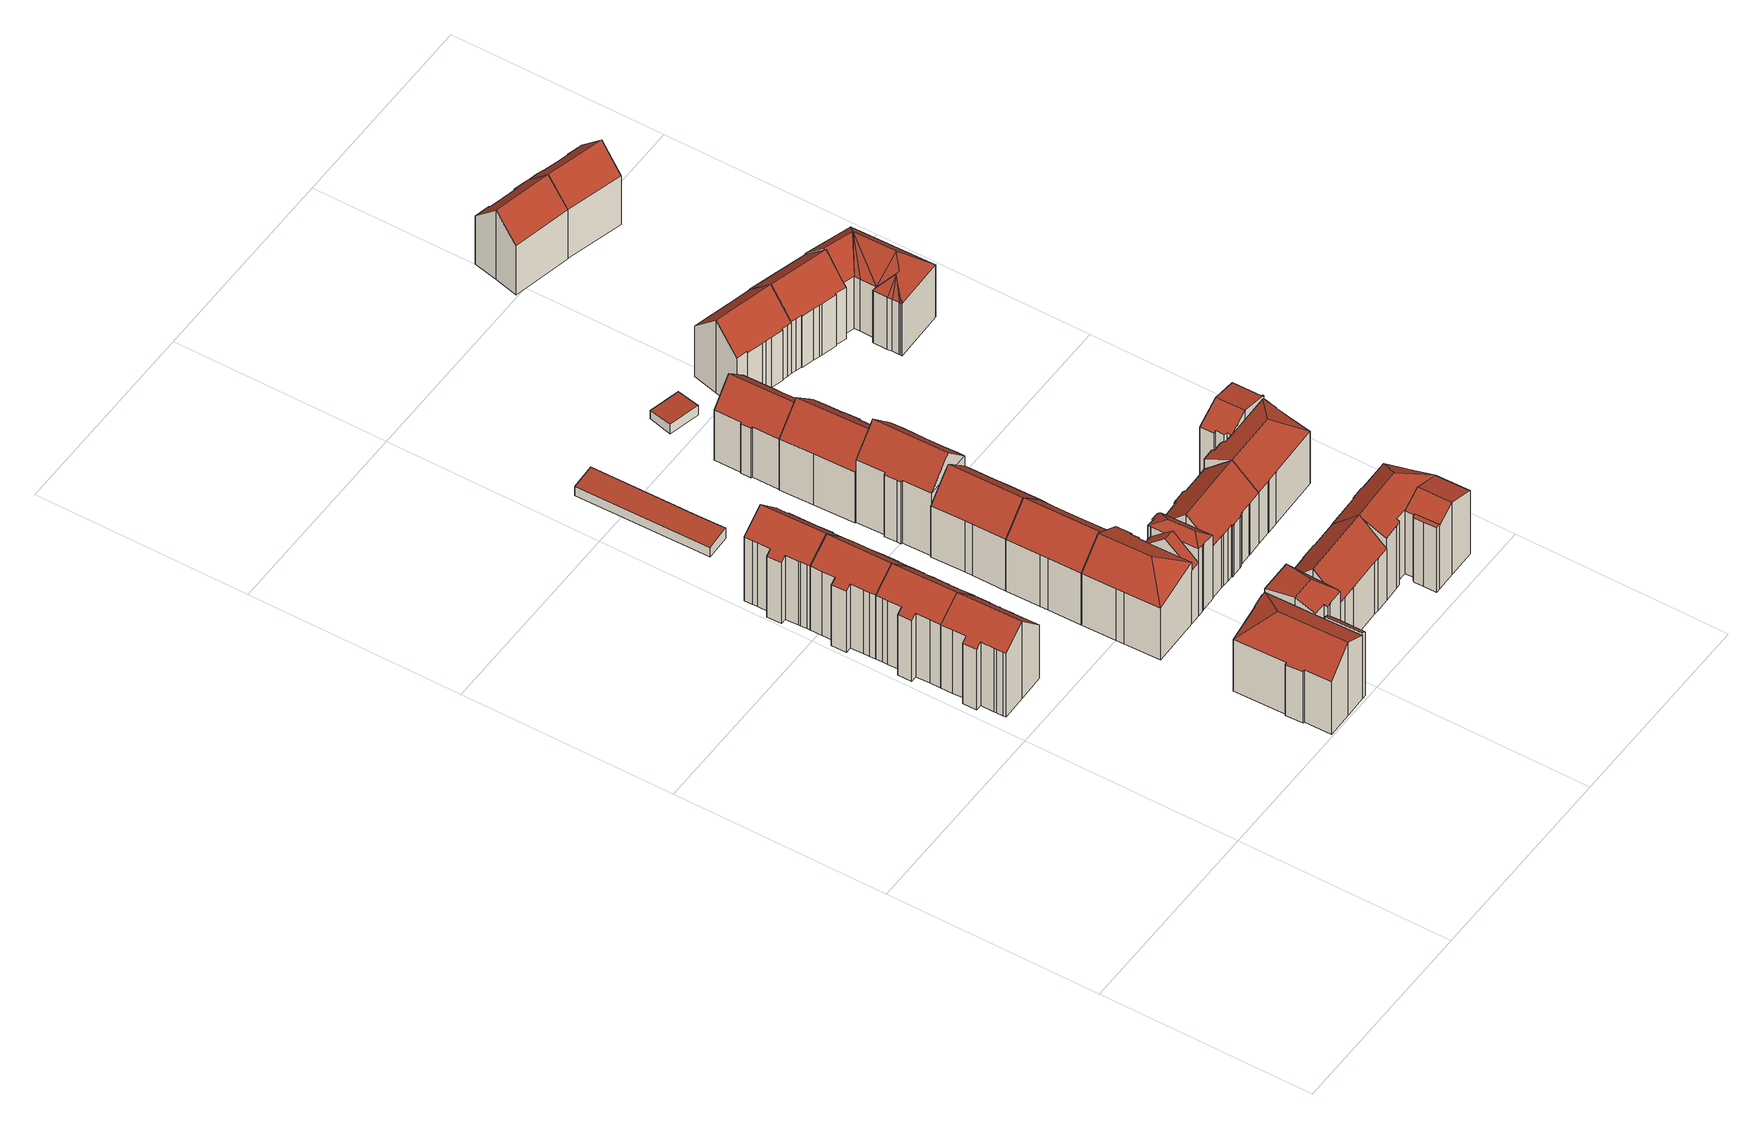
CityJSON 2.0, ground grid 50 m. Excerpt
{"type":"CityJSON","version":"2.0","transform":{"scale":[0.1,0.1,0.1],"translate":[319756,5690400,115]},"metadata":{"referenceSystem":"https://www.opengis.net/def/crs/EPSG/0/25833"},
"CityObjects":{
"building1":{"type":"Building","attributes":{"Dachtyp_tdc":"tdcGableRoof","Gemeindeschluessel":14713000,"Dachneigung":46.03,"QualitaetDacherkennung":63,"Geometrietyp2DReferenz":"3000","function":"31001_9998","roofType":"3100","measuredHeight":21.84},"geometry":[{"type":"MultiSurface","lod":"2","boundaries":[[[0,1,2,3]],[[1,4,5,2]],[[4,6,7,5]],[[6,8,9,7]],[[8,10,11,9]],[[10,12,13,11]],[[12,14,15,13]],[[14,16,17,15]],[[16,18,19,17]],[[18,20,21,19]],[[20,22,23,21]],[[22,24,25,23]],[[24,26,27,25]],[[20,18,16,14,12,10,8,6,4,1,0,28,29,30]],[[30,31,32,33,34,35,36,37,26,24,22,20]],[[27,38,39,40,41,42,43,44,45,46,47,3,2,5,7,9,11,13,15,17,19,21,23,25]],[[26,37,38,27]],[[37,36,39,38]],[[36,35,40,39]],[[35,34,41,40]],[[34,33,42,41]],[[33,32,43,42]],[[32,31,44,43]],[[31,30,45,44]],[[30,29,46,45]],[[29,28,47,46]],[[28,0,3,47]]],"semantics":{"surfaces":[{"type":"WallSurface"},{"type":"RoofSurface"},{"type":"GroundSurface"}],"values":[0,0,0,0,0,0,0,0,0,0,0,0,0,1,1,2,0,0,0,0,0,0,0,0,0,0,0]}}]},
"building2":{"type":"Building","attributes":{"Dachtyp_tdc":"tdcGableRoof","Gemeindeschluessel":14713000,"Dachneigung":45.6,"QualitaetDacherkennung":61,"Geometrietyp2DReferenz":"3000","function":"31001_9998","roofType":"3100","measuredHeight":21.82},"geometry":[{"type":"MultiSurface","lod":"2","boundaries":[[[48,49,50,51]],[[49,52,53,50]],[[52,54,55,53]],[[54,56,57,55]],[[56,58,59,57]],[[58,60,61,59]],[[60,62,63,61]],[[62,64,65,63]],[[64,66,46,65]],[[66,30,45,46]],[[30,31,44,45]],[[31,67,68,44]],[[67,69,70,68]],[[69,71,72,70]],[[71,73,74,72]],[[73,75,76,74]],[[75,77,78,76]],[[77,79,80,78]],[[79,81,82,80]],[[81,83,84,82]],[[83,85,86,84]],[[85,87,88,86]],[[87,48,51,88]],[[83,81,79,77,75,73,71,69,67,31,30]],[[30,66,64,62,60,58,56,54,52,49,48,87,85,83]],[[51,50,53,55,57,59,61,63,65,46,45,44,68,70,72,74,76,78,80,82,84,86,88]]],"semantics":{"surfaces":[{"type":"WallSurface"},{"type":"RoofSurface"},{"type":"GroundSurface"}],"values":[0,0,0,0,0,0,0,0,0,0,0,0,0,0,0,0,0,0,0,0,0,0,0,1,1,2]}}]},
"building3":{"type":"Building","attributes":{"Dachtyp_tdc":"tdcGableRoof","Gemeindeschluessel":14713000,"Dachneigung":45.53,"QualitaetDacherkennung":60,"Geometrietyp2DReferenz":"3000","function":"31001_9998","roofType":"3100","measuredHeight":21.86},"geometry":[{"type":"MultiSurface","lod":"2","boundaries":[[[89,90,91,92]],[[90,93,94,91]],[[93,95,96,94]],[[95,97,98,96]],[[97,99,100,98]],[[99,101,102,100]],[[101,103,104,102]],[[103,105,106,104]],[[105,107,108,106]],[[107,109,110,108]],[[109,111,112,110]],[[111,113,114,112]],[[113,115,116,114]],[[115,117,118,116]],[[117,119,120,118]],[[119,121,122,120]],[[121,85,86,122]],[[85,83,84,86]],[[83,123,82,84]],[[123,124,125,82]],[[124,89,92,125]],[[83,85,121,119,117,115,113,111,109,107,105,103]],[[103,101,99,97,95,93,90,89,124,123,83]],[[92,91,94,96,98,100,102,104,106,108,110,112,114,116,118,120,122,86,84,82,125]]],"semantics":{"surfaces":[{"type":"WallSurface"},{"type":"RoofSurface"},{"type":"GroundSurface"}],"values":[0,0,0,0,0,0,0,0,0,0,0,0,0,0,0,0,0,0,0,0,0,1,1,2]}}]},
"building4":{"type":"Building","attributes":{"Dachtyp_tdc":"tdcGableRoof","Gemeindeschluessel":14713000,"Dachneigung":46.33,"QualitaetDacherkennung":53,"Geometrietyp2DReferenz":"3000","function":"31001_9998","roofType":"3100","measuredHeight":21.89},"geometry":[{"type":"MultiSurface","lod":"2","boundaries":[[[126,127,128,129]],[[127,130,131,128]],[[130,132,133,131]],[[132,134,135,133]],[[134,136,137,135]],[[136,105,106,137]],[[105,138,139,106]],[[138,101,102,139]],[[101,140,141,102]],[[140,142,143,141]],[[142,144,145,143]],[[144,146,147,145]],[[146,148,149,147]],[[148,150,151,149]],[[150,152,153,151]],[[152,154,155,153]],[[154,156,157,155]],[[156,158,159,157]],[[158,160,161,159]],[[160,162,163,161]],[[162,164,165,163]],[[164,166,167,165]],[[166,168,169,167]],[[168,126,129,169]],[[164,162,160,158,156,154,152,150,148,146,144,142,140,101,138]],[[138,105,136,134,132,130,127,126,168,166,164]],[[129,128,131,133,135,137,106,139,102,141,143,145,147,149,151,153,155,157,159,161,163,165,167,169]]],"semantics":{"surfaces":[{"type":"WallSurface"},{"type":"RoofSurface"},{"type":"GroundSurface"}],"values":[0,0,0,0,0,0,0,0,0,0,0,0,0,0,0,0,0,0,0,0,0,0,0,0,1,1,2]}}]},
"building5":{"type":"Building","attributes":{"Gemeindeschluessel":14713000,"Geometrietyp2DReferenz":"3000","function":"31001_9998","roofType":"9999"},"children":["building5-1","building5-2","building5-3"]},
"building5-1":{"type":"BuildingPart","attributes":{"Dachtyp_tdc":"tdcHipAndGableRoof","Dachneigung":11.27,"QualitaetDacherkennung":39,"Geometrietyp2DReferenz":"3000","roofType":"5000","measuredHeight":20.31},"parents":["building5"],"geometry":[{"type":"MultiSurface","lod":"2","boundaries":[[[170,171,172,173]],[[171,174,175,176,172]],[[177,178,179,180]],[[178,181,182,179]],[[181,183,184,182]],[[183,185,186,184]],[[185,170,173,186]],[[181,178,187]],[[178,177,188,187]],[[188,174,171,170,185,183,181,187]],[[173,172,176,189,180,179,182,184,186]],[[190,175,174,188]],[[189,176,175,190]],[[177,180,191,190,188]],[[189,190,191,180]]],"semantics":{"surfaces":[{"type":"WallSurface"},{"type":"RoofSurface"},{"type":"GroundSurface"},{"type":"ClosureSurface"}],"values":[0,0,0,0,0,0,0,1,1,1,2,0,3,0,3]}}]},
"building5-2":{"type":"BuildingPart","attributes":{"Dachtyp_tdc":"tdcHipAndGableRoof","Dachneigung":44.47,"QualitaetDacherkennung":49,"Geometrietyp2DReferenz":"3000","roofType":"5000","measuredHeight":20.75},"parents":["building5"],"geometry":[{"type":"MultiSurface","lod":"2","boundaries":[[[192,193,194,195]],[[193,196,197,194]],[[196,198,199,197]],[[198,200,201,199]],[[200,202,203,201]],[[202,204,205,203]],[[204,206,207,205]],[[206,208,209,207]],[[208,210,211,209]],[[210,212,213,211]],[[212,214,215,213]],[[214,191,180,215]],[[175,216,217,176]],[[191,214,212,210,208,206,218]],[[206,204,202,200,198,196,193,218]],[[193,192,216,175,190,191,218]],[[195,194,197,199,201,203,205,207,209,211,213,215,180,189,176,217]],[[176,189,190,175]],[[189,180,191,190]],[[195,217,216,192]]],"semantics":{"surfaces":[{"type":"WallSurface"},{"type":"RoofSurface"},{"type":"GroundSurface"},{"type":"ClosureSurface"}],"values":[0,0,0,0,0,0,0,0,0,0,0,0,0,1,1,1,2,3,3,3]}}]},
"building5-3":{"type":"BuildingPart","attributes":{"Dachtyp_tdc":"tdcPolyFlatRoof","Dachneigung":31.6,"QualitaetDacherkennung":83,"Geometrietyp2DReferenz":"3000","roofType":"2100","measuredHeight":18.77},"parents":["building5"],"geometry":[{"type":"MultiSurface","lod":"2","boundaries":[[[219,220,221,217,216]],[[220,222,223,221]],[[222,224,225,223]],[[224,226,227,225]],[[226,228,229,227]],[[228,230,192,195,229]],[[230,228,226,224,222,220,219]],[[217,221,223,225,227,229,195]],[[216,192,230,219]],[[216,217,195,192]]],"semantics":{"surfaces":[{"type":"WallSurface"},{"type":"RoofSurface"},{"type":"GroundSurface"},{"type":"ClosureSurface"}],"values":[0,0,0,0,0,0,1,2,0,3]}}]},
"building6":{"type":"Building","attributes":{"Dachtyp_tdc":"tdcPolyFlatRoof","Gemeindeschluessel":14713000,"Dachneigung":3.86,"QualitaetDacherkennung":83,"Geometrietyp2DReferenz":"3000","function":"31001_2463","roofType":"2100","measuredHeight":3},"geometry":[{"type":"MultiSurface","lod":"2","boundaries":[[[231,232,233,234]],[[232,235,236,233]],[[235,237,238,236]],[[237,239,240,238]],[[239,231,234,240]],[[239,237,235,232,231]],[[234,233,236,238,240]]],"semantics":{"surfaces":[{"type":"WallSurface"},{"type":"RoofSurface"},{"type":"GroundSurface"}],"values":[0,0,0,0,0,1,2]}}]},
"building7":{"type":"Building","attributes":{"Gemeindeschluessel":14713000,"Geometrietyp2DReferenz":"3000","function":"31001_9998","roofType":"9999"},"children":["building7-1","building7-2","building7-3"]},
"building7-1":{"type":"BuildingPart","attributes":{"Dachtyp_tdc":"tdcHipRoof","Dachneigung":43.1,"QualitaetDacherkennung":52,"Geometrietyp2DReferenz":"3000","roofType":"3200","measuredHeight":20.82},"parents":["building7"],"geometry":[{"type":"MultiSurface","lod":"2","boundaries":[[[241,242,243,244]],[[242,245,246,243]],[[245,247,248,246]],[[247,249,250,248]],[[249,251,252,250]],[[251,253,254,252]],[[253,255,256,254]],[[255,257,258,256]],[[257,259,260,258]],[[259,261,262,263,260]],[[264,265,266,267,268]],[[265,241,244,266]],[[261,259,257,255,269]],[[253,251,249,247,245,242,241,270]],[[255,253,270,269]],[[241,265,264,271,272,261,269,270]],[[244,243,246,248,250,252,254,256,258,260,263,267,266]],[[268,271,264]],[[272,262,261]],[[268,267,263,262]],[[268,262,272,271]]],"semantics":{"surfaces":[{"type":"WallSurface"},{"type":"RoofSurface"},{"type":"GroundSurface"},{"type":"ClosureSurface"}],"values":[0,0,0,0,0,0,0,0,0,0,0,0,1,1,1,1,2,0,0,3,3]}}]},
"building7-2":{"type":"BuildingPart","attributes":{"Dachtyp_tdc":"tdcGableRoof","Dachneigung":43.15,"QualitaetDacherkennung":74,"Geometrietyp2DReferenz":"3000","roofType":"3100","measuredHeight":20.69},"parents":["building7"],"geometry":[{"type":"MultiSurface","lod":"2","boundaries":[[[273,268,267,274]],[[262,275,276,263]],[[268,273,277,278,279,271]],[[275,262,272,279,278,280]],[[274,267,263,276]],[[262,263,267,268]],[[274,276,275,273]],[[271,279,272]],[[268,271,272,262]],[[278,277,280]],[[280,277,273,275]]],"semantics":{"surfaces":[{"type":"WallSurface"},{"type":"RoofSurface"},{"type":"GroundSurface"},{"type":"ClosureSurface"}],"values":[0,0,1,1,2,3,3,0,3,0,3]}}]},
"building7-3":{"type":"BuildingPart","attributes":{"Dachtyp_tdc":"tdcHipAndGableRoof","Dachneigung":43.78,"QualitaetDacherkennung":36,"Geometrietyp2DReferenz":"3000","roofType":"5000","measuredHeight":20.61},"parents":["building7"],"geometry":[{"type":"MultiSurface","lod":"2","boundaries":[[[281,282,283,284]],[[282,285,286,283]],[[285,287,288,286]],[[287,289,290,288]],[[289,291,292,290]],[[291,293,294,292]],[[293,295,273,274,294]],[[296,297,298,276,275]],[[297,299,300,298]],[[299,301,302,300]],[[301,281,284,302]],[[297,296,303]],[[296,280,277,295,293,291,289,287,285,282,303]],[[282,281,301,299,297,303]],[[284,283,286,288,290,292,294,274,276,298,300,302]],[[275,280,296]],[[277,273,295]],[[275,276,274,273]],[[275,273,277,280]]],"semantics":{"surfaces":[{"type":"WallSurface"},{"type":"RoofSurface"},{"type":"GroundSurface"},{"type":"ClosureSurface"}],"values":[0,0,0,0,0,0,0,0,0,0,0,1,1,1,2,0,0,3,3]}}]},
"building8":{"type":"Building","attributes":{"Dachtyp_tdc":"tdcGableRoof","Gemeindeschluessel":14713000,"Dachneigung":43.69,"QualitaetDacherkennung":61,"Geometrietyp2DReferenz":"3000","function":"31001_9998","roofType":"3100","measuredHeight":20.78},"geometry":[{"type":"MultiSurface","lod":"2","boundaries":[[[304,305,306,307]],[[305,308,309,306]],[[308,310,311,309]],[[310,312,286,311]],[[312,313,314,286]],[[313,281,284,314]],[[281,315,316,284]],[[315,317,318,316]],[[317,319,320,318]],[[319,321,322,320]],[[321,323,324,322]],[[323,325,326,324]],[[325,304,307,326]],[[321,319,317,315,281,313]],[[313,312,310,308,305,304,325,323,321]],[[307,306,309,311,286,314,284,316,318,320,322,324,326]]],"semantics":{"surfaces":[{"type":"WallSurface"},{"type":"RoofSurface"},{"type":"GroundSurface"}],"values":[0,0,0,0,0,0,0,0,0,0,0,0,0,1,1,2]}}]},
"building9":{"type":"Building","attributes":{"Dachtyp_tdc":"tdcFreeFormRoof","Gemeindeschluessel":14713000,"Dachneigung":44.27,"QualitaetDacherkennung":57,"Geometrietyp2DReferenz":"3000","function":"31001_9998","roofType":"5000","measuredHeight":20.65},"geometry":[{"type":"MultiSurface","lod":"2","boundaries":[[[327,328,329,330]],[[328,331,332,329]],[[331,333,334,332]],[[333,335,336,334]],[[335,323,337,336]],[[323,319,338,337]],[[319,339,340,338]],[[339,341,342,340]],[[341,343,344,342]],[[343,345,346,344]],[[345,347,348,346]],[[347,349,350,348]],[[349,351,352,350]],[[351,327,330,352]],[[351,349,347,353,354,323,335,333,331,328,327]],[[319,354,353,345,343,341,339]],[[319,323,354]],[[347,345,353]],[[330,329,332,334,336,337,338,340,342,344,346,348,350,352]]],"semantics":{"surfaces":[{"type":"WallSurface"},{"type":"RoofSurface"},{"type":"GroundSurface"}],"values":[0,0,0,0,0,0,0,0,0,0,0,0,0,0,1,1,0,0,2]}}]},
"building10":{"type":"Building","attributes":{"Dachtyp_tdc":"tdcGableRoof","Gemeindeschluessel":14713000,"Dachneigung":44.32,"QualitaetDacherkennung":85,"Geometrietyp2DReferenz":"3000","function":"31001_9998","roofType":"3100","measuredHeight":20.82},"geometry":[{"type":"MultiSurface","lod":"2","boundaries":[[[355,356,357,358,359,360,361,362]],[[362,363,364,365,366,367,368,355]],[[369,370,371,372,373,374,375,376,377,378,379,380,381,382]],[[366,365,370,369]],[[365,364,371,370]],[[364,363,372,371]],[[363,362,373,372]],[[362,361,374,373]],[[361,360,375,374]],[[360,359,376,375]],[[359,358,377,376]],[[358,357,378,377]],[[357,356,379,378]],[[356,355,380,379]],[[355,368,381,380]],[[368,367,382,381]],[[367,366,369,382]]],"semantics":{"surfaces":[{"type":"RoofSurface"},{"type":"GroundSurface"},{"type":"WallSurface"}],"values":[0,0,1,2,2,2,2,2,2,2,2,2,2,2,2,2,2]}}]},
"building11":{"type":"Building","attributes":{"Dachtyp_tdc":"tdcFreeFormRoof","Gemeindeschluessel":14713000,"Dachneigung":45.1,"QualitaetDacherkennung":90,"Geometrietyp2DReferenz":"3000","function":"31001_9998","roofType":"5000","measuredHeight":23.74},"geometry":[{"type":"MultiSurface","lod":"2","boundaries":[[[383,384,385,386]],[[384,387,388,385]],[[387,389,390,388]],[[389,391,392,390]],[[391,393,394,392]],[[393,395,396,394]],[[395,397,398,396]],[[397,399,348,398]],[[399,400,346,348]],[[400,401,402,346]],[[401,403,404,402]],[[403,405,406,404]],[[405,383,386,406]],[[401,400,407,408,387,384,383,405,403]],[[407,399,397,395,393,391,389,408]],[[389,387,408]],[[400,399,407]],[[386,385,388,390,392,394,396,398,348,346,402,404,406]]],"semantics":{"surfaces":[{"type":"WallSurface"},{"type":"RoofSurface"},{"type":"GroundSurface"}],"values":[0,0,0,0,0,0,0,0,0,0,0,0,0,1,1,0,0,2]}}]},
"building12":{"type":"Building","attributes":{"Dachtyp_tdc":"tdcGableRoof","Gemeindeschluessel":14713000,"Dachneigung":45.11,"QualitaetDacherkennung":57,"Geometrietyp2DReferenz":"3000","function":"31001_9998","roofType":"3100","measuredHeight":20.67},"geometry":[{"type":"MultiSurface","lod":"2","boundaries":[[[409,410,411,412]],[[410,413,414,411]],[[413,415,416,414]],[[415,417,418,416]],[[417,419,420,418]],[[419,421,422,420]],[[421,423,424,422]],[[423,425,426,424]],[[425,427,390,426]],[[427,428,429,390]],[[428,430,388,429]],[[430,431,432,388]],[[431,433,434,432]],[[428,427,425,423,421,419,417,415,413,410,409,435,436,437,438,439,440]],[[440,441,433,431,430,428]],[[434,442,443,444,445,446,447,448,412,411,414,416,418,420,422,424,426,390,429,388,432]],[[433,441,442,434]],[[441,440,443,442]],[[440,439,444,443]],[[439,438,445,444]],[[438,437,446,445]],[[437,436,447,446]],[[436,435,448,447]],[[435,409,412,448]]],"semantics":{"surfaces":[{"type":"WallSurface"},{"type":"RoofSurface"},{"type":"GroundSurface"}],"values":[0,0,0,0,0,0,0,0,0,0,0,0,0,1,1,2,0,0,0,0,0,0,0,0]}}]},
"building13":{"type":"Building","attributes":{"Dachtyp_tdc":"tdcGableRoof","Gemeindeschluessel":14713000,"Dachneigung":43.35,"QualitaetDacherkennung":71,"Geometrietyp2DReferenz":"3000","function":"31001_9998","roofType":"3100","measuredHeight":20.49},"geometry":[{"type":"MultiSurface","lod":"2","boundaries":[[[449,450,451,452]],[[450,453,454,451]],[[453,455,456,454]],[[455,457,458,456]],[[457,459,460,458]],[[459,461,462,460]],[[461,463,464,462]],[[463,465,466,464]],[[465,467,468,466]],[[467,469,470,468]],[[469,471,472,470]],[[471,473,474,472]],[[473,475,476,474]],[[475,477,478,476]],[[477,479,480,478]],[[479,481,482,480]],[[481,483,484,482]],[[483,485,486,484]],[[485,487,488,486]],[[487,489,490,488]],[[489,491,492,490]],[[491,493,494,492]],[[493,495,496,494]],[[495,497,498,496]],[[497,499,500,498]],[[499,501,502,500]],[[501,449,452,502]],[[497,495,493,491,489,487,485,483,481,479,477,475,473]],[[473,471,469,467,465,463,461,459,457,455,453,450,449,501,499,497]],[[452,451,454,456,458,460,462,464,466,468,470,472,474,476,478,480,482,484,486,488,490,492,494,496,498,500,502]]],"semantics":{"surfaces":[{"type":"WallSurface"},{"type":"RoofSurface"},{"type":"GroundSurface"}],"values":[0,0,0,0,0,0,0,0,0,0,0,0,0,0,0,0,0,0,0,0,0,0,0,0,0,0,0,1,1,2]}}]},
"building14":{"type":"Building","attributes":{"Dachtyp_tdc":"tdcGableRoof","Gemeindeschluessel":14713000,"Dachneigung":44.59,"QualitaetDacherkennung":62,"Geometrietyp2DReferenz":"3000","function":"31001_9998","roofType":"3100","measuredHeight":19.79},"geometry":[{"type":"MultiSurface","lod":"2","boundaries":[[[503,504,505,506]],[[504,507,508,505]],[[507,509,510,508]],[[509,511,512,510]],[[511,513,514,512]],[[513,515,516,514]],[[515,517,518,516]],[[517,519,520,518]],[[519,521,522,520]],[[521,523,524,522]],[[523,525,526,524]],[[525,527,528,526]],[[527,529,530,528]],[[529,531,532,530]],[[531,503,506,532]],[[527,525,523,521,519,517,515,513,511]],[[511,509,507,504,503,531,529,527]],[[506,505,508,510,512,514,516,518,520,522,524,526,528,530,532]]],"semantics":{"surfaces":[{"type":"WallSurface"},{"type":"RoofSurface"},{"type":"GroundSurface"}],"values":[0,0,0,0,0,0,0,0,0,0,0,0,0,0,0,1,1,2]}}]},
"building15":{"type":"Building","attributes":{"Dachtyp_tdc":"tdcPolyFlatRoof","Gemeindeschluessel":14713000,"Dachneigung":4.03,"QualitaetDacherkennung":63,"Geometrietyp2DReferenz":"3000","function":"31001_9998","roofType":"2100","measuredHeight":2.65},"geometry":[{"type":"MultiSurface","lod":"2","boundaries":[[[533,534,535,536]],[[534,537,538,535]],[[537,539,540,538]],[[539,533,536,540]],[[539,537,534,533]],[[536,535,538,540]]],"semantics":{"surfaces":[{"type":"WallSurface"},{"type":"RoofSurface"},{"type":"GroundSurface"}],"values":[0,0,0,0,1,2]}}]},
"building16":{"type":"Building","attributes":{"Gemeindeschluessel":14713000,"Geometrietyp2DReferenz":"3000","function":"31001_9998","roofType":"9999"},"children":["building16-1","building16-2","building16-3"]},
"building16-1":{"type":"BuildingPart","attributes":{"Dachtyp_tdc":"tdcGableRoof","Dachneigung":21.22,"QualitaetDacherkennung":36,"Geometrietyp2DReferenz":"3000","roofType":"3100","measuredHeight":20.39},"parents":["building16"],"geometry":[{"type":"MultiSurface","lod":"2","boundaries":[[[541,542,543,544]],[[542,545,546,543]],[[545,547,548,546]],[[549,550,551,552]],[[545,542,541,553,554]],[[554,555,550,549,547,545]],[[551,556,544,543,546,548,552]],[[557,555,554]],[[556,551,550,555,557]],[[553,557,554]],[[556,557,553,541,544]],[[552,548,547,549]]],"semantics":{"surfaces":[{"type":"WallSurface"},{"type":"RoofSurface"},{"type":"GroundSurface"},{"type":"ClosureSurface"}],"values":[0,0,0,0,1,1,2,0,3,0,3,3]}}]},
"building16-2":{"type":"BuildingPart","attributes":{"Dachtyp_tdc":"tdcPolyFlatRoof","Dachneigung":0,"QualitaetDacherkennung":53,"Geometrietyp2DReferenz":"3000","roofType":"1000","measuredHeight":18.19},"parents":["building16"],"geometry":[{"type":"MultiSurface","lod":"2","boundaries":[[[558,559,549,552,560]],[[561,562,563,548,547]],[[562,564,565,563]],[[564,566,567,565]],[[566,558,560,567]],[[566,564,562,561,559,558]],[[560,552,548,563,565,567]],[[547,549,559,561]],[[547,548,552,549]]],"semantics":{"surfaces":[{"type":"WallSurface"},{"type":"RoofSurface"},{"type":"GroundSurface"},{"type":"ClosureSurface"}],"values":[0,0,0,0,0,1,2,0,3]}}]},
"building16-3":{"type":"BuildingPart","attributes":{"Dachtyp_tdc":"tdcHipAndGableRoof","Dachneigung":43.62,"QualitaetDacherkennung":50,"Geometrietyp2DReferenz":"3000","roofType":"5000","measuredHeight":20.6},"parents":["building16"],"geometry":[{"type":"MultiSurface","lod":"2","boundaries":[[[568,569,570,571]],[[541,572,573,574]],[[573,575,576,577,578,579,580,574]],[[580,581,582,583,569,568,584,555,557,553,541,574]],[[570,585,586,381,587,379,588,589,590,591,592,593,544,556,551,571]],[[569,583,585,570]],[[583,582,586,585]],[[582,581,381,586]],[[581,580,587,381]],[[580,579,379,587]],[[579,578,588,379]],[[578,577,589,588]],[[577,576,590,589]],[[576,575,591,590]],[[575,573,592,591]],[[573,572,593,592]],[[572,541,544,593]],[[584,568,571,551,550]],[[550,555,584]],[[551,556,557,555,550]],[[556,544,541,553,557]]],"semantics":{"surfaces":[{"type":"WallSurface"},{"type":"RoofSurface"},{"type":"GroundSurface"},{"type":"ClosureSurface"}],"values":[0,1,1,1,2,0,0,0,0,0,0,0,0,0,0,0,0,0,0,3,3]}}]},
"building17":{"type":"Building","attributes":{"Gemeindeschluessel":14713000,"Geometrietyp2DReferenz":"3000","function":"31001_9998","roofType":"9999"},"children":["building17-1","building17-2"]},
"building17-1":{"type":"BuildingPart","attributes":{"Dachtyp_tdc":"tdcGableRoof","Dachneigung":13.48,"QualitaetDacherkennung":43,"Geometrietyp2DReferenz":"3000","roofType":"3100","measuredHeight":20.38},"parents":["building17"],"geometry":[{"type":"MultiSurface","lod":"2","boundaries":[[[594,595,596,597,598]],[[599,600,601,602]],[[600,603,604,601]],[[603,605,606,604]],[[605,607,608,606]],[[607,609,610,608]],[[609,611,612,610]],[[611,613,614,612]],[[613,615,616,614]],[[615,594,598,616]],[[611,609,607,605,603,600,599,617,618]],[[618,595,594,615,613,611]],[[598,597,619,620,602,601,604,606,608,610,612,614,616]],[[621,622,596,595,618]],[[620,619,622,621]],[[622,619,597,596]],[[617,621,618]],[[620,621,617,599,602]]],"semantics":{"surfaces":[{"type":"WallSurface"},{"type":"RoofSurface"},{"type":"GroundSurface"},{"type":"ClosureSurface"}],"values":[0,0,0,0,0,0,0,0,0,0,1,1,2,0,3,3,0,3]}}]},
"building17-2":{"type":"BuildingPart","attributes":{"Dachtyp_tdc":"tdcHipAndGableRoof","Dachneigung":44.36,"QualitaetDacherkennung":47,"Geometrietyp2DReferenz":"3000","roofType":"5000","measuredHeight":20.51},"parents":["building17"],"geometry":[{"type":"MultiSurface","lod":"2","boundaries":[[[623,499,500,624]],[[499,625,498,500]],[[625,626,496,498]],[[626,627,628,496]],[[627,629,630,628]],[[629,631,632,630]],[[631,633,634,632]],[[633,635,636,634]],[[635,637,638,636]],[[637,639,640,638]],[[639,641,599,602,640]],[[596,642,643,597]],[[642,644,645,643]],[[644,646,647,645]],[[646,648,649,647]],[[648,650,651,649]],[[650,652,653,651]],[[652,654,655,653]],[[654,623,624,655]],[[650,648,646,644,642,596,622,656]],[[622,621,617,641,639,637,635,633,631,629,627,626,625,656]],[[625,499,623,654,652,650,656]],[[624,500,498,496,628,630,632,634,636,638,640,602,620,619,597,643,645,647,649,651,653,655]],[[617,599,641]],[[619,620,621,622]],[[620,602,599,617,621]],[[596,597,619,622]]],"semantics":{"surfaces":[{"type":"WallSurface"},{"type":"RoofSurface"},{"type":"GroundSurface"},{"type":"ClosureSurface"}],"values":[0,0,0,0,0,0,0,0,0,0,0,0,0,0,0,0,0,0,0,1,1,1,2,0,3,3,3]}}]},
"building18":{"type":"Building","attributes":{"Dachtyp_tdc":"tdcGableRoof","Gemeindeschluessel":14713000,"Dachneigung":44.95,"QualitaetDacherkennung":55,"Geometrietyp2DReferenz":"3000","function":"31001_9998","roofType":"3100","measuredHeight":20.57},"geometry":[{"type":"MultiSurface","lod":"2","boundaries":[[[657,658,659,660]],[[658,661,662,659]],[[661,663,664,662]],[[663,665,666,664]],[[665,667,668,666]],[[667,669,670,668]],[[669,671,672,670]],[[671,673,674,672]],[[673,675,676,674]],[[675,677,678,676]],[[677,679,680,678]],[[679,681,682,680]],[[681,683,684,682]],[[683,685,686,684]],[[685,657,660,686]],[[681,679,677,675,673,671,669,667,665,663,661,658]],[[658,657,685,683,681]],[[660,659,662,664,666,668,670,672,674,676,678,680,682,684,686]]],"semantics":{"surfaces":[{"type":"WallSurface"},{"type":"RoofSurface"},{"type":"GroundSurface"}],"values":[0,0,0,0,0,0,0,0,0,0,0,0,0,0,0,1,1,2]}}]},
"building19":{"type":"Building","attributes":{"Dachtyp_tdc":"tdcGableRoof","Gemeindeschluessel":14713000,"Dachneigung":44.49,"QualitaetDacherkennung":55,"Geometrietyp2DReferenz":"3000","function":"31001_9998","roofType":"3100","measuredHeight":20.55},"geometry":[{"type":"MultiSurface","lod":"2","boundaries":[[[687,688,689,690]],[[688,691,692,689]],[[691,693,694,692]],[[693,695,696,694]],[[695,697,698,696]],[[697,699,700,698]],[[699,701,702,700]],[[701,703,662,702]],[[703,704,705,662]],[[704,706,660,705]],[[706,707,708,660]],[[707,709,710,708]],[[709,711,712,710]],[[711,713,714,712]],[[713,687,690,714]],[[709,707,706,704]],[[704,703,701,699,697,695,693,691,688,687,713,711,709]],[[690,689,692,694,696,698,700,702,662,705,660,708,710,712,714]]],"semantics":{"surfaces":[{"type":"WallSurface"},{"type":"RoofSurface"},{"type":"GroundSurface"}],"values":[0,0,0,0,0,0,0,0,0,0,0,0,0,0,0,1,1,2]}}]},
"building20":{"type":"Building","attributes":{"Dachtyp_tdc":"tdcGableRoof","Gemeindeschluessel":14713000,"Dachneigung":44.04,"QualitaetDacherkennung":72,"Geometrietyp2DReferenz":"3000","function":"31001_9998","roofType":"3100","measuredHeight":19.59},"geometry":[{"type":"MultiSurface","lod":"2","boundaries":[[[715,716,717,718]],[[716,719,720,717]],[[719,721,722,720]],[[721,723,724,722]],[[723,725,726,724]],[[725,727,728,726]],[[727,729,730,728]],[[729,731,732,730]],[[731,733,734,732]],[[733,735,736,734]],[[735,737,738,736]],[[737,739,740,738]],[[739,715,718,740]],[[735,733,731,729]],[[729,727,725,723,721,719,716,715,739,737,735]],[[718,717,720,722,724,726,728,730,732,734,736,738,740]]],"semantics":{"surfaces":[{"type":"WallSurface"},{"type":"RoofSurface"},{"type":"GroundSurface"}],"values":[0,0,0,0,0,0,0,0,0,0,0,0,0,1,1,2]}}]},
"building21":{"type":"Building","attributes":{"Dachtyp_tdc":"tdcFreeFormRoof","Gemeindeschluessel":14713000,"Dachneigung":45.82,"QualitaetDacherkennung":24,"Geometrietyp2DReferenz":"3000","function":"31001_9998","roofType":"5000","measuredHeight":20.58},"geometry":[{"type":"MultiSurface","lod":"2","boundaries":[[[741,742,743,744]],[[742,745,746,743]],[[745,747,748,746]],[[747,749,712,748]],[[749,750,708,712]],[[750,751,752,708]],[[751,753,754,752]],[[753,755,756,754]],[[755,757,758,756]],[[757,759,760,758]],[[759,761,762,760]],[[761,763,764,762]],[[763,741,744,764]],[[763,765,741]],[[761,765,763]],[[759,765,761]],[[765,759,766]],[[767,766,759,757]],[[767,757,755]],[[768,769,765,766,767,755,753]],[[770,768,753,751]],[[771,772,770,751,750]],[[771,750,749]],[[772,771,749,747]],[[747,770,772]],[[745,770,747]],[[742,770,745]],[[742,768,770]],[[768,742,769]],[[765,769,742,741]],[[744,743,746,748,712,708,752,754,756,758,760,762,764]]],"semantics":{"surfaces":[{"type":"WallSurface"},{"type":"RoofSurface"},{"type":"GroundSurface"}],"values":[0,0,0,0,0,0,0,0,0,0,0,0,0,1,1,1,1,1,1,1,1,1,0,1,1,1,1,1,1,1,2]}}]},
"building22":{"type":"Building","attributes":{"Dachtyp_tdc":"tdcGableRoof","Gemeindeschluessel":14713000,"Dachneigung":44.15,"QualitaetDacherkennung":72,"Geometrietyp2DReferenz":"3000","function":"31001_9998","roofType":"3100","measuredHeight":19.39},"geometry":[{"type":"MultiSurface","lod":"2","boundaries":[[[729,727,773,774]],[[727,775,776,773]],[[775,777,778,776]],[[777,779,780,778]],[[779,781,782,780]],[[781,783,784,782]],[[783,785,786,784]],[[785,787,788,786]],[[787,789,790,788]],[[789,791,792,790]],[[791,793,794,792]],[[793,795,796,794]],[[795,797,798,796]],[[797,731,799,798]],[[731,729,774,799]],[[795,793,791,789,787,785,783,781,779,777,775,727,729]],[[729,731,797,795]],[[774,773,776,778,780,782,784,786,788,790,792,794,796,798,799]]],"semantics":{"surfaces":[{"type":"WallSurface"},{"type":"RoofSurface"},{"type":"GroundSurface"}],"values":[0,0,0,0,0,0,0,0,0,0,0,0,0,0,0,1,1,2]}}]}
},
"vertices":[
[154,684,162],[154,661,162],[154,661,7],[154,684,7],[157,662,159],[157,662,7],[157,659,159],[157,659,7],[158,632,159],[158,632,7],[158,629,159],[158,629,7],[155,629,162],[155,629,7],[155,607,162],[155,607,7],[158,607,159],[158,607,7],[159,570,159],[159,570,7],[95,568,226],[95,568,7],[35,567,187],[35,567,7],[35,574,187],[35,574,7],[35,589,187],[35,589,7],[157,685,159],[156,720,159],[91,719,226],[31,718,187],[32,691,187],[33,660,187],[19,659,178],[20,626,178],[34,626,187],[34,595,187],[34,595,7],[34,626,7],[20,626,7],[19,659,7],[33,660,7],[32,691,7],[31,718,7],[91,719,7],[156,720,7],[157,685,7],
[150,834,162],[151,812,163],[151,812,7],[150,834,7],[154,812,159],[154,812,7],[154,810,159],[154,810,7],[154,782,159],[154,782,7],[154,780,160],[154,780,7],[151,781,162],[151,781,7],[152,757,163],[152,757,7],[154,757,160],[154,757,7],[156,720,160],[31,743,187],[31,743,7],[30,776,187],[30,776,7],[16,776,178],[16,776,7],[15,809,178],[15,809,7],[29,809,187],[29,809,7],[28,841,187],[28,841,7],[28,853,187],[28,853,7],[28,869,187],[28,869,7],[87,870,226],[87,870,7],[152,871,160],[152,871,7],[153,835,160],[153,835,7],
[27,897,188],[26,927,188],[26,927,7],[27,897,7],[12,927,179],[12,927,7],[11,962,179],[11,962,7],[25,962,188],[25,962,7],[24,992,188],[24,992,7],[24,1020,188],[24,1020,7],[84,1021,226],[84,1021,7],[145,1023,163],[145,1023,7],[146,1000,163],[146,1000,7],[149,999,160],[149,999,7],[150,961,160],[150,961,7],[151,935,160],[151,935,7],[152,896,160],[152,896,7],[149,896,163],[149,896,7],[149,875,163],[149,875,7],[151,875,160],[151,875,7],[28,869,188],[27,882,188],[27,882,7],
[142,1150,162],[145,1150,160],[145,1150,7],[142,1150,7],[146,1111,160],[146,1111,7],[146,1086,160],[146,1086,7],[148,1047,160],[148,1047,7],[145,1046,163],[145,1046,7],[85,1022,226],[85,1022,7],[24,1027,188],[24,1027,7],[23,1042,188],[23,1042,7],[23,1046,188],[23,1046,7],[22,1077,188],[22,1077,7],[8,1077,179],[8,1077,7],[7,1111,179],[7,1111,7],[21,1112,188],[21,1112,7],[21,1142,188],[21,1142,7],[20,1153,188],[20,1153,7],[20,1171,188],[20,1171,7],[20,1173,188],[20,1173,7],[79,1175,225],[79,1175,7],[81,1175,226],[81,1175,7],[142,1177,162],[142,1177,7],[142,1174,162],[142,1174,7],
[481,103,193],[481,111,197],[481,111,15],[481,103,15],[450,110,197],[450,110,195],[450,110,15],[448,229,204],[527,230,204],[527,230,15],[448,229,15],[530,112,197],[530,112,15],[530,105,194],[530,105,15],[493,104,193],[493,104,15],[509,159,218],[449,158,218],[449,158,15],[449,158,195],[448,229,194],
[452,3,195],[400,2,222],[400,2,15],[452,3,15],[339,0,163],[339,0,15],[337,64,163],[337,64,15],[334,64,160],[334,64,15],[332,105,159],[332,105,15],[336,105,162],[336,105,15],[332,227,162],[332,227,15],[411,228,184],[411,228,15],[411,230,183],[411,230,15],[442,231,192],[442,231,15],[442,229,193],[442,229,15],[450,89,195],[450,89,15],[395,164,222],
[450,89,203],[459,89,197],[459,89,15],[464,83,194],[464,83,15],[464,66,195],[464,66,15],[464,36,195],[464,36,15],[464,3,195],[464,3,15],[452,3,203],
[78,1290,40],[73,1605,40],[73,1605,14],[78,1290,14],[132,1606,44],[132,1606,14],[135,1355,44],[135,1355,14],[137,1292,44],[137,1292,14],
[468,517,202],[479,518,200],[479,518,12],[468,517,12],[495,518,197],[495,518,12],[495,524,193],[495,524,12],[514,525,190],[514,525,12],[520,525,188],[520,525,12],[520,519,192],[520,519,12],[524,400,191],[524,400,12],[490,399,197],[490,399,12],[485,399,198],[485,399,12],[470,398,201],[470,398,162],[470,398,12],[469,510,202],[468,510,202],[468,510,12],[469,510,12],[469,510,175],[492,421,220],[490,483,220],[469,479,202],[470,440,201],
[442,510,175],[442,510,12],[444,398,162],[444,398,12],[442,497,186],[443,459,219],[469,459,219],[444,423,186],
[323,578,158],[386,579,218],[386,579,12],[323,578,12],[450,580,180],[450,580,12],[451,543,180],[451,543,12],[446,543,183],[446,543,12],[446,524,183],[446,524,12],[442,519,186],[442,519,12],[442,510,186],[444,398,186],[328,395,158],[328,395,12],[326,479,158],[326,479,12],[325,497,158],[325,497,12],[389,456,218],
[447,687,159],[448,648,159],[448,648,12],[447,687,12],[449,613,159],[449,613,12],[450,596,159],[450,596,12],[450,580,159],[388,579,220],[388,579,12],[322,655,158],[322,655,12],[321,673,158],[321,673,12],[319,753,158],[319,753,12],[384,754,220],[384,754,12],[446,755,160],[446,755,12],[446,725,159],[446,725,12],
[441,913,162],[441,900,162],[441,900,13],[441,913,13],[442,862,161],[442,862,13],[444,824,161],[444,824,13],[445,788,161],[445,788,13],[446,755,13],[319,753,13],[318,830,158],[318,830,13],[318,848,158],[318,848,13],[316,927,157],[316,927,13],[319,927,160],[319,927,13],[443,930,159],[443,930,13],[444,927,159],[444,927,13],[441,926,162],[441,926,13],[380,928,220],[383,754,220],
[702,173,224],[701,235,163],[635,233,163],[635,236,160],[596,235,160],[596,232,163],[527,230,163],[529,168,224],[530,105,162],[548,105,162],[580,106,162],[658,108,162],[672,108,162],[704,109,162],[658,108,16],[580,106,16],[548,105,16],[530,105,16],[529,168,16],[527,230,16],[596,232,16],[596,235,16],[635,236,16],[635,233,16],[701,235,16],[702,173,16],[704,109,16],[672,108,16],
[313,1035,187],[317,1035,190],[317,1035,13],[313,1035,13],[315,1102,190],[315,1102,13],[440,1104,187],[440,1104,13],[441,1071,187],[441,1071,13],[441,1019,187],[441,1019,13],[442,980,187],[442,980,13],[443,947,187],[443,947,13],[443,930,187],[319,927,191],[317,995,191],[317,995,13],[314,995,188],[314,995,13],[314,1005,188],[314,1005,13],[380,928,251],[377,1103,251],
[433,1211,161],[441,1210,153],[441,1210,13],[433,1211,13],[441,1209,153],[441,1209,13],[441,1176,154],[441,1176,13],[441,1174,154],[441,1174,13],[435,1173,160],[435,1173,13],[435,1137,160],[435,1137,13],[436,1108,160],[436,1108,13],[440,1108,156],[440,1108,13],[440,1104,156],[375,1103,220],[375,1103,13],[315,1102,160],[312,1102,157],[312,1102,13],[309,1198,157],[309,1198,13],[432,1248,161],[432,1262,161],[431,1276,160],[431,1279,160],[418,1278,173],[370,1278,220],[307,1277,157],[307,1277,13],[370,1278,13],[418,1278,13],[431,1279,13],[431,1276,13],[432,1262,13],[432,1248,13],
[659,404,159],[635,403,159],[635,403,14],[659,404,14],[628,402,159],[628,402,14],[628,401,157],[628,401,14],[622,400,157],[622,400,14],[601,400,157],[601,400,14],[594,399,157],[594,399,14],[594,402,159],[594,402,14],[580,401,159],[580,401,14],[564,401,159],[564,401,14],[558,401,159],[558,401,14],[524,400,159],[524,400,14],[522,461,219],[522,461,14],[520,525,158],[520,525,14],[552,526,158],[552,526,14],[589,527,159],[589,527,14],[590,534,152],[590,534,14],[598,535,151],[598,535,14],[612,535,151],[612,535,14],[626,536,151],[626,536,14],[626,529,158],[626,529,14],[663,530,158],[663,530,14],[678,530,158],[678,530,14],[694,531,158],[694,531,14],[695,466,219],[695,466,14],[697,405,159],[697,405,14],[664,404,159],[664,404,14],
[303,1340,154],[303,1365,154],[303,1365,14],[303,1340,14],[305,1365,156],[305,1365,14],[304,1428,157],[304,1428,14],[359,1430,211],[359,1430,14],[414,1431,158],[414,1431,14],[415,1369,158],[415,1369,14],[416,1357,158],[416,1357,14],[416,1342,158],[416,1342,14],[417,1312,158],[417,1312,14],[418,1294,158],[418,1294,14],[418,1278,158],[418,1278,14],[363,1278,211],[363,1278,14],[307,1277,156],[307,1277,14],[306,1340,156],[306,1340,14],
[400,1575,42],[386,1519,46],[386,1519,19],[400,1575,19],[313,1537,46],[313,1537,19],[327,1593,42],[327,1593,19],
[898,122,195],[900,41,195],[900,41,16],[898,122,16],[834,40,220],[834,40,16],[787,39,194],[787,39,16],[785,96,194],[785,119,194],[785,119,16],[785,96,16],[896,122,195],[832,120,220],[787,119,196],[832,120,16],[832,120,195],
[779,96,198],[785,96,198],[779,96,16],[787,39,198],[776,39,198],[776,39,16],[775,69,198],[775,69,16],[775,92,198],[775,92,16],
[756,119,196],[756,114,193],[756,114,16],[756,119,16],[897,171,182],[895,241,163],[837,178,222],[817,239,164],[817,243,159],[786,241,160],[786,238,164],[701,235,164],[702,174,222],[704,109,192],[743,111,192],[752,111,192],[785,119,196],[752,111,16],[743,111,16],[702,174,16],[786,238,16],[786,241,16],[817,243,16],[817,239,16],[895,241,16],[897,171,16],
[891,522,202],[891,520,202],[891,520,193],[891,520,14],[891,522,14],[773,518,192],[773,529,192],[773,529,14],[773,518,14],[768,532,190],[768,532,14],[768,553,190],[768,553,14],[763,553,187],[763,553,14],[762,586,187],[762,586,14],[822,588,218],[822,588,14],[886,590,203],[886,590,14],[887,522,203],[887,522,14],[776,518,194],[823,519,218],[888,520,14],[823,519,14],[823,519,194],[888,520,195],
[731,406,159],[731,406,14],[695,466,220],[694,531,187],[723,532,186],[723,532,14],[723,525,190],[723,525,14],[742,526,190],[742,526,14],[747,526,190],[747,526,14],[751,523,191],[751,523,14],[751,518,194],[751,518,14],[762,518,194],[762,518,14],[773,518,194],[891,516,192],[891,516,14],[891,496,186],[891,496,14],[891,490,184],[891,490,14],[889,490,185],[889,490,14],[891,411,161],[891,411,14],[763,407,160],[763,407,14],[736,406,160],[736,406,14],[827,469,220],
[617,1548,158],[601,1489,220],[601,1489,14],[617,1548,14],[585,1430,158],[585,1430,14],[575,1432,158],[575,1432,14],[561,1436,158],[561,1436,14],[560,1434,156],[560,1434,14],[532,1442,156],[532,1442,14],[518,1445,156],[518,1445,14],[509,1448,156],[509,1448,14],[471,1458,156],[471,1458,14],[472,1460,158],[472,1460,14],[446,1466,158],[446,1466,14],[460,1525,220],[460,1525,14],[474,1585,158],[474,1585,14],[607,1551,157],[607,1551,14],
[698,1399,161],[697,1397,159],[697,1397,14],[698,1399,14],[661,1407,159],[661,1407,14],[655,1409,159],[655,1409,14],[640,1413,159],[640,1413,14],[611,1421,159],[611,1421,14],[611,1423,161],[611,1423,14],[598,1427,160],[598,1427,14],[585,1430,160],[601,1488,220],[601,1488,14],[617,1548,159],[757,1509,158],[757,1509,14],[740,1449,220],[740,1449,14],[726,1403,173],[726,1403,14],[723,1391,160],[723,1391,14],
[528,2098,161],[557,2091,161],[557,2091,18],[528,2098,18],[595,2082,161],[595,2082,18],[596,2088,155],[596,2088,18],[614,2083,155],[614,2083,18],[624,2081,155],[624,2081,18],[632,2079,155],[632,2079,18],[618,2023,214],[618,2023,18],[604,1967,158],[604,1967,18],[467,1999,157],[467,1999,18],[480,2055,214],[480,2055,18],[493,2112,155],[493,2112,18],[528,2103,156],[528,2103,18],
[744,1342,161],[756,1342,161],[756,1342,14],[744,1342,14],[756,1380,161],[756,1380,14],[756,1394,161],[756,1394,14],[726,1403,161],[757,1509,161],[866,1474,161],[866,1474,14],[870,1277,161],[870,1277,14],[745,1274,161],[745,1274,14],[745,1277,161],[745,1277,14],[745,1281,161],[745,1281,14],[745,1297,161],[745,1297,14],[744,1308,161],[744,1308,14],[778,1309,196],[750,1280,167],[748,1277,165],[812,1332,220],[790,1309,196],[811,1433,219],[742,1456,218],[810,1434,218],
[632,2079,20],[618,2023,20],[640,2077,155],[640,2077,20],[651,2074,155],[651,2074,20],[666,2070,155],[666,2070,20],[669,2069,155],[669,2069,20],[667,2064,161],[667,2064,20],[698,2056,160],[698,2056,20],[733,2047,160],[733,2047,20],[734,2052,155],[734,2052,20],[736,2051,155],[736,2051,20],[770,2042,155],[770,2042,20],[755,1986,214],[755,1986,20],[739,1930,157],[739,1930,20],[604,1967,20]
]}
